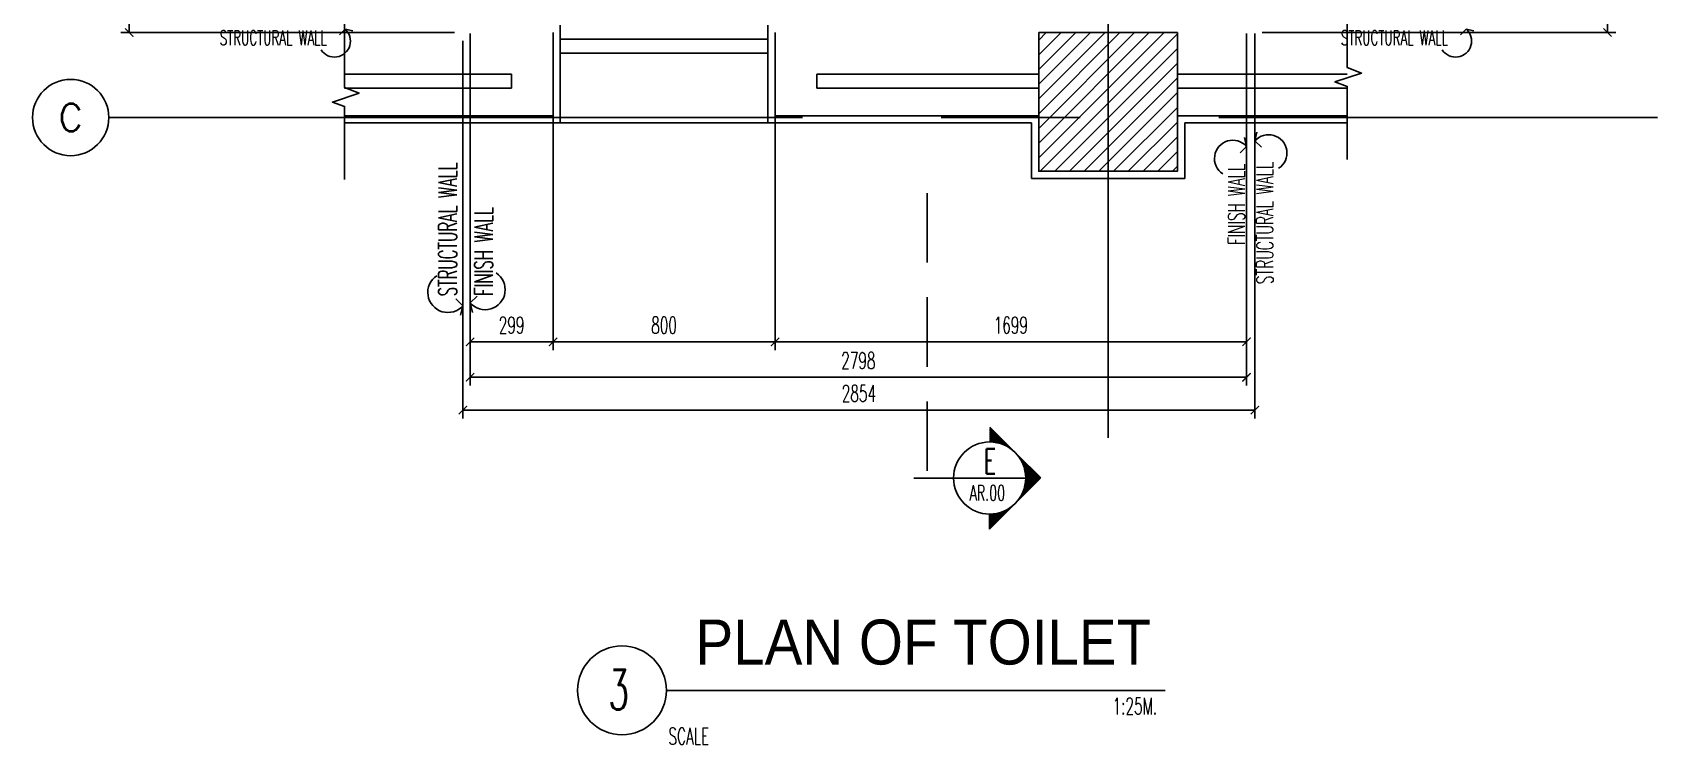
# Model space of a CAD drawing. Extents: x 417609.6 to 417638.5, y 43441 to 43460.9.
# Drawn here: x 417622.81 to 417628.67, y 43453.31 to 43455.88 of the extents above; entities that cross this region are included whole.
import ezdxf
from ezdxf.enums import TextEntityAlignment as Align

# ---------------------------------------------------------------- set-up
doc = ezdxf.new("R2010")
doc.units = 0
doc.header["$MEASUREMENT"] = 0
doc.header["$PDMODE"] = 3
doc.header["$PDSIZE"] = 0.1
doc.linetypes.add('CENTERX2', pattern=[4, 2.5, -0.5, 0.5, -0.5])
doc.linetypes.add('HIDDEN', pattern=[0.375, 0.25, -0.125])
doc.layers.get('0').update_dxf_attribs({"linetype": 'CONTINUOUS'})
doc.layers.get('DEFPOINTS').update_dxf_attribs({"linetype": 'CONTINUOUS'})
for name, color, linetype in [('2', 2, 'CONTINUOUS'), ('AX', 6, 'CONTINUOUS'), ('AX-CR', 2, 'CONTINUOUS'), ('AX-TXT', 4, 'CONTINUOUS'), ('AXES', 11, 'CENTERX2'), ('Axisname', 6, 'CONTINUOUS'), ('COL', 2, 'CONTINUOUS'), ('DIM', 4, 'CONTINUOUS'), ('ELEV-MARK', 6, 'CONTINUOUS'), ('HAT', 8, 'CONTINUOUS'), ('Hatch', 11, 'CONTINUOUS'), ('INSUL', 7, 'CONTINUOUS'), ('Plaster', 7, 'CONTINUOUS'), ('TITLE', 6, 'CONTINUOUS'), ('TXT', 2, 'CONTINUOUS'), ('TXT1', 2, 'CONTINUOUS'), ('WALL', 6, 'CONTINUOUS'), ('WIN', 5, 'CONTINUOUS')]:
    doc.layers.add(name, color=color, linetype=linetype)
doc.styles.add('ROMANS', font='ROMANS.shx', dxfattribs={"width": 0.6})
doc.styles.add('TTXT', font='swisse.ttf', dxfattribs={"width": 0.6})
doc.dimstyles.new('R50', dxfattribs={"dimscale": 0, "dimtxt": 0.06, "dimasz": 0.03, "dimexe": 0.03, "dimexo": 0.03, "dimgap": 0.03, "dimtad": 1, "dimdec": 0, "dimlfac": 1000, "dimzin": 13, "dimdsep": 46, "dimtxsty": 'ROMANS', "dimblk": 'ARCHTICK', "dimcen": 0.09, "dimclrd": 4, "dimclre": 4, "dimclrt": 2, "dimadec": 0, "dimazin": 0, "dimtfac": 1, "dimtdec": 0, "dimtofl": 0, "dimtmove": 2, "dimatfit": 3, "dimldrblk": 'CLOSEDBLANK', "dimfxl": 0, "dimtolj": 1, "dimtzin": 0, "dimarcsym": 0})

# ---------------------------------------------------------------- blocks, each defined once
blk = doc.blocks.new('AXL')
at = {"layer": 'AX-CR'}
blk.add_circle((-350, 0), 350, dxfattribs=at)
at = {"layer": 'AX-TXT', "style": 'ROMANS'}
blk.add_attdef('AX', text='', height=250, dxfattribs=at).set_placement((-350, 0), align=Align.MIDDLE)
blk = doc.blocks.new('*X16')
at = {"color": 0}
for p, q in [((31339.2, 10709.4), (31790.8, 11161)), ((31339.2, 10762.4), (31737.8, 11161)), ((31339.2, 10815.4), (31684.8, 11161)), ((31339.2, 10868.5), (31631.7, 11161)), ((31339.2, 10921.5), (31578.7, 11161)), ((31339.2, 10974.5), (31525.7, 11161)), ((31339.2, 11027.6), (31472.6, 11161)), ((31339.2, 11080.6), (31419.6, 11161)), ((31339.2, 11133.6), (31366.6, 11161)), ((31343.9, 10661), (31839.2, 11156.3)), ((31396.9, 10661), (31839.2, 11103.3)), ((31449.9, 10661), (31839.2, 11050.3)), ((31503, 10661), (31839.2, 10997.2)), ((31556, 10661), (31839.2, 10944.2)), ((31609, 10661), (31839.2, 10891.2)), ((31662.1, 10661), (31839.2, 10838.2)), ((31715.1, 10661), (31839.2, 10785.1)), ((31768.1, 10661), (31839.2, 10732.1)), ((31821.2, 10661), (31839.2, 10679.1))]:
    blk.add_line(p, q, dxfattribs=at)
blk = doc.blocks.new('COL50')
at = {"layer": 'COL'}
blk.add_lwpolyline([(-250, 250), (-250, -250), (250, -250), (250, 250)], close=True, dxfattribs=at)
blk = doc.blocks.new('_ARCHTICK')
at = {"color": 0, "linetype": 'ByBlock', "const_width": 0.15}
blk.add_lwpolyline([(-0.5, -0.5), (0.5, 0.5)], dxfattribs=at)
blk = doc.blocks.new('*D77')
at = {"layer": 'DEFPOINTS', "color": 0}
for p in [(417627.2136, 43459.3764), (417627.2136, 43455.8764), (417628.4883, 43455.8764)]:
    blk.add_point(p, dxfattribs=at)
at = {"layer": 'Hatch', "color": 4, "lineweight": -2}
for p, q in [((417627.2436, 43459.3764), (417628.5183, 43459.3764)), ((417628.4883, 43459.3764), (417628.4883, 43455.8764)), ((417627.2436, 43455.8764), (417628.5183, 43455.8764))]:
    blk.add_line(p, q, dxfattribs=at)
at = {"layer": 'Hatch', "color": 4, "lineweight": -2, "xscale": 0.03, "yscale": 0.03, "zscale": 0.03}
for p, rotation in [((417628.4883, 43459.3764), 90), ((417628.4883, 43455.8764), 270)]:
    blk.add_blockref('_ARCHTICK', p, dxfattribs=dict(at, rotation=rotation))
at = {"layer": 'Hatch', "color": 2, "insert": (417628.4283, 43457.6264), "char_height": 0.06, "attachment_point": 5, "rotation": 90, "style": 'ROMANS'}
blk.add_mtext('\\A1;3500', dxfattribs=at)
blk = doc.blocks.new('_ClosedBlank')
at = {"color": 0, "linetype": 'ByBlock', "lineweight": -2}
for p, q in [((-1, 0.17), (0, 0)), ((-1, 0.17), (-1, -0.17)), ((0, 0), (-1, -0.17))]:
    blk.add_line(p, q, dxfattribs=at)
blk = doc.blocks.new('*D78')
at = {"layer": 'DEFPOINTS', "color": 0}
for p in [(417627.1876, 43455.9024), (417625.4886, 43455.8764), (417625.4886, 43454.7616)]:
    blk.add_point(p, dxfattribs=at)
at = {"layer": 'Hatch', "color": 4, "lineweight": -2}
for p, q in [((417625.4886, 43455.8464), (417625.4886, 43454.7316)), ((417627.1876, 43455.8724), (417627.1876, 43454.7316)), ((417627.1876, 43454.7616), (417625.4886, 43454.7616))]:
    blk.add_line(p, q, dxfattribs=at)
at = {"layer": 'Hatch', "color": 4, "lineweight": -2, "xscale": 0.03, "yscale": 0.03, "zscale": 0.03, "rotation": 180}
blk.add_blockref('_ARCHTICK', (417625.4886, 43454.7616), dxfattribs=at)
at = {"layer": 'Hatch', "color": 4, "lineweight": -2, "xscale": 0.03, "yscale": 0.03, "zscale": 0.03}
blk.add_blockref('_ARCHTICK', (417627.1876, 43454.7616), dxfattribs=at)
at = {"layer": 'Hatch', "color": 2, "insert": (417626.3381, 43454.8216), "char_height": 0.06, "attachment_point": 5, "style": 'ROMANS'}
blk.add_mtext('\\A1;1699', dxfattribs=at)
blk = doc.blocks.new('*D79')
at = {"layer": 'DEFPOINTS', "color": 0}
for p in [(417624.6886, 43455.5764), (417625.4886, 43455.5504), (417624.6886, 43454.7616)]:
    blk.add_point(p, dxfattribs=at)
at = {"layer": 'Hatch', "color": 4, "lineweight": -2}
for p, q in [((417624.6886, 43455.5464), (417624.6886, 43454.7316)), ((417625.4886, 43455.5204), (417625.4886, 43454.7316)), ((417625.4886, 43454.7616), (417624.6886, 43454.7616))]:
    blk.add_line(p, q, dxfattribs=at)
at = {"layer": 'Hatch', "color": 4, "lineweight": -2, "xscale": 0.03, "yscale": 0.03, "zscale": 0.03, "rotation": 180}
blk.add_blockref('_ARCHTICK', (417624.6886, 43454.7616), dxfattribs=at)
at = {"layer": 'Hatch', "color": 4, "lineweight": -2, "xscale": 0.03, "yscale": 0.03, "zscale": 0.03}
blk.add_blockref('_ARCHTICK', (417625.4886, 43454.7616), dxfattribs=at)
at = {"layer": 'Hatch', "color": 2, "insert": (417625.0886, 43454.8216), "char_height": 0.06, "attachment_point": 5, "style": 'ROMANS'}
blk.add_mtext('\\A1;800', dxfattribs=at)
blk = doc.blocks.new('*D80')
at = {"layer": 'DEFPOINTS', "color": 0}
for p in [(417624.3896, 43455.9024), (417624.6886, 43455.8764), (417624.3896, 43454.7616)]:
    blk.add_point(p, dxfattribs=at)
at = {"layer": 'Hatch', "color": 4, "lineweight": -2}
for p, q in [((417624.3896, 43455.8724), (417624.3896, 43454.7316)), ((417624.6886, 43455.8464), (417624.6886, 43454.7316)), ((417624.6886, 43454.7616), (417624.3896, 43454.7616))]:
    blk.add_line(p, q, dxfattribs=at)
at = {"layer": 'Hatch', "color": 4, "lineweight": -2, "xscale": 0.03, "yscale": 0.03, "zscale": 0.03, "rotation": 180}
blk.add_blockref('_ARCHTICK', (417624.3896, 43454.7616), dxfattribs=at)
at = {"layer": 'Hatch', "color": 4, "lineweight": -2, "xscale": 0.03, "yscale": 0.03, "zscale": 0.03}
blk.add_blockref('_ARCHTICK', (417624.6886, 43454.7616), dxfattribs=at)
at = {"layer": 'Hatch', "color": 2, "insert": (417624.5391, 43454.8216), "char_height": 0.06, "attachment_point": 5, "style": 'ROMANS'}
blk.add_mtext('\\A1;299', dxfattribs=at)
blk = doc.blocks.new('*D81')
at = {"layer": 'DEFPOINTS', "color": 0}
for p in [(417624.3896, 43455.9024), (417627.1876, 43455.9024), (417627.1876, 43454.634)]:
    blk.add_point(p, dxfattribs=at)
at = {"layer": 'Hatch', "color": 4, "lineweight": -2}
for p, q in [((417624.3896, 43455.8724), (417624.3896, 43454.604)), ((417627.1876, 43455.8724), (417627.1876, 43454.604)), ((417624.3896, 43454.634), (417627.1876, 43454.634))]:
    blk.add_line(p, q, dxfattribs=at)
at = {"layer": 'Hatch', "color": 4, "lineweight": -2, "xscale": 0.03, "yscale": 0.03, "zscale": 0.03, "rotation": 180}
blk.add_blockref('_ARCHTICK', (417624.3896, 43454.634), dxfattribs=at)
at = {"layer": 'Hatch', "color": 4, "lineweight": -2, "xscale": 0.03, "yscale": 0.03, "zscale": 0.03}
blk.add_blockref('_ARCHTICK', (417627.1876, 43454.634), dxfattribs=at)
at = {"layer": 'Hatch', "color": 2, "insert": (417625.7886, 43454.694), "char_height": 0.06, "attachment_point": 5, "style": 'ROMANS'}
blk.add_mtext('\\A1;2798', dxfattribs=at)
blk = doc.blocks.new('*D82')
at = {"layer": 'DEFPOINTS', "color": 0}
for p in [(417627.2176, 43455.9024), (417624.3636, 43455.8764), (417624.3636, 43454.5158)]:
    blk.add_point(p, dxfattribs=at)
at = {"layer": 'Hatch', "color": 4, "lineweight": -2}
for p, q in [((417624.3636, 43455.8464), (417624.3636, 43454.4858)), ((417627.2176, 43455.8724), (417627.2176, 43454.4858)), ((417627.2176, 43454.5158), (417624.3636, 43454.5158))]:
    blk.add_line(p, q, dxfattribs=at)
at = {"layer": 'Hatch', "color": 4, "lineweight": -2, "xscale": 0.03, "yscale": 0.03, "zscale": 0.03, "rotation": 180}
blk.add_blockref('_ARCHTICK', (417624.3636, 43454.5158), dxfattribs=at)
at = {"layer": 'Hatch', "color": 4, "lineweight": -2, "xscale": 0.03, "yscale": 0.03, "zscale": 0.03}
blk.add_blockref('_ARCHTICK', (417627.2176, 43454.5158), dxfattribs=at)
at = {"layer": 'Hatch', "color": 2, "insert": (417625.7906, 43454.5758), "char_height": 0.06, "attachment_point": 5, "style": 'ROMANS'}
blk.add_mtext('\\A1;2854', dxfattribs=at)
blk = doc.blocks.new('*D89')
at = {"layer": 'DEFPOINTS', "color": 0}
for p in [(417623.1613, 43459.3764), (417624.3636, 43459.3764), (417624.3636, 43455.8764)]:
    blk.add_point(p, dxfattribs=at)
at = {"layer": 'Hatch', "color": 4, "lineweight": -2}
for p, q in [((417624.3336, 43459.3764), (417623.1313, 43459.3764)), ((417623.1613, 43455.8764), (417623.1613, 43459.3764)), ((417624.3336, 43455.8764), (417623.1313, 43455.8764))]:
    blk.add_line(p, q, dxfattribs=at)
at = {"layer": 'Hatch', "color": 4, "lineweight": -2, "xscale": 0.03, "yscale": 0.03, "zscale": 0.03}
for p, rotation in [((417623.1613, 43459.3764), 90), ((417623.1613, 43455.8764), 270)]:
    blk.add_blockref('_ARCHTICK', p, dxfattribs=dict(at, rotation=rotation))
at = {"layer": 'Hatch', "color": 2, "insert": (417623.1013, 43457.6264), "char_height": 0.06, "attachment_point": 5, "rotation": 90, "style": 'ROMANS'}
blk.add_mtext('\\A1;3500', dxfattribs=at)
blk = doc.blocks.new('*X38')
at = {"color": 0}
for p, q in [((14608, 7877), (14819, 8088)), ((14625, 7890), (14821, 8086)), ((14637, 7899), (14823, 8084)), ((14647, 7905), (14825, 8082)), ((14656, 7910), (14826, 8081)), ((14664, 7915), (14828, 8079)), ((14671, 7919), (14830, 8077)), ((14678, 7922), (14832, 8075)), ((14685, 7925), (14833, 8073)), ((14691, 7928), (14835, 8072)), ((14697, 7930), (14837, 8070)), ((14703, 7933), (14839, 8068)), ((14709, 7935), (14841, 8066)), ((14714, 7937), (14842, 8065)), ((14719, 7938), (14844, 8063)), ((14725, 7940), (14846, 8061)), ((14730, 7941), (14848, 8059)), ((14734, 7943), (14849, 8058)), ((14739, 7944), (14851, 8056)), ((14744, 7945), (14853, 8054)), ((14749, 7946), (14855, 8052)), ((14753, 7947), (14856, 8051)), ((14757, 7948), (14858, 8049)), ((14762, 7949), (14860, 8047)), ((14766, 7950), (14862, 8045)), ((14770, 7950), (14863, 8043)), ((14774, 7951), (14865, 8042)), ((14778, 7951), (14867, 8040)), ((14782, 7952), (14869, 8038)), ((14786, 7952), (14871, 8036)), ((14790, 7953), (14872, 8035)), ((14794, 7953), (14874, 8033)), ((14798, 7953), (14876, 8031)), ((14802, 7953), (14878, 8029)), ((14805, 7954), (14879, 8028)), ((14809, 7954), (14881, 8026)), ((14813, 7954), (14883, 8024)), ((14816, 7954), (14885, 8022)), ((14820, 7954), (14886, 8020)), ((14823, 7954), (14888, 8019)), ((14827, 7954), (14890, 8017)), ((14830, 7954), (14892, 8015)), ((14834, 7953), (14894, 8013)), ((14837, 7953), (14895, 8012)), ((14840, 7953), (14897, 8010)), ((14844, 7953), (14899, 8008)), ((14847, 7953), (14901, 8006)), ((14850, 7952), (14902, 8005)), ((14853, 7952), (14904, 8003)), ((14856, 7952), (14906, 8001)), ((14860, 7951), (14908, 7999)), ((14863, 7951), (14909, 7997)), ((14866, 7950), (14911, 7996)), ((14869, 7950), (14913, 7994)), ((14872, 7949), (14915, 7992)), ((14875, 7949), (14917, 7990)), ((14878, 7948), (14918, 7989)), ((14881, 7948), (14920, 7987)), ((14884, 7947), (14922, 7985)), ((14887, 7947), (14924, 7983)), ((14890, 7946), (14925, 7982)), ((14893, 7945), (14927, 7980)), ((14895, 7945), (14929, 7978)), ((14898, 7944), (14931, 7976)), ((14901, 7943), (14932, 7974)), ((14904, 7942), (14934, 7973)), ((14907, 7942), (14936, 7971)), ((14909, 7941), (14938, 7969)), ((14912, 7940), (14939, 7967)), ((14915, 7939), (14941, 7966)), ((14917, 7938), (14943, 7964)), ((14920, 7937), (14945, 7962)), ((14923, 7937), (14947, 7960)), ((14925, 7936), (14948, 7959)), ((14928, 7935), (14950, 7957)), ((14931, 7934), (14952, 7955)), ((14933, 7933), (14954, 7953)), ((14936, 7932), (14955, 7952)), ((14938, 7931), (14957, 7950)), ((14941, 7930), (14959, 7948)), ((14943, 7929), (14961, 7946)), ((14946, 7928), (14962, 7944)), ((14948, 7927), (14964, 7943)), ((14951, 7926), (14966, 7941)), ((14953, 7925), (14968, 7939)), ((14956, 7923), (14970, 7937)), ((14958, 7922), (14971, 7936)), ((14960, 7921), (14973, 7934)), ((14963, 7920), (14975, 7932)), ((14965, 7919), (14977, 7930)), ((14967, 7918), (14978, 7929)), ((14970, 7916), (14980, 7927)), ((14972, 7915), (14982, 7925)), ((14974, 7914), (14984, 7923)), ((14977, 7913), (14985, 7921)), ((14979, 7911), (14987, 7920)), ((14981, 7910), (14989, 7918)), ((14983, 7909), (14991, 7916)), ((14986, 7908), (14993, 7914)), ((14988, 7906), (14994, 7913)), ((14990, 7905), (14996, 7911)), ((14992, 7903), (14998, 7909)), ((14994, 7902), (15000, 7907)), ((14997, 7901), (15001, 7906)), ((14360, 7629), (14571, 7839)), ((14364, 7629), (14557, 7822)), ((14368, 7629), (14549, 7810)), ((14371, 7629), (14542, 7800)), ((14375, 7629), (14537, 7791)), ((14378, 7629), (14533, 7783)), ((14382, 7629), (14529, 7776)), ((14385, 7629), (14525, 7769)), ((14389, 7629), (14522, 7762)), ((14999, 7899), (15003, 7904)), ((15001, 7898), (15005, 7902)), ((15003, 7896), (15007, 7900)), ((15005, 7895), (15008, 7898)), ((15007, 7894), (15010, 7897)), ((15009, 7892), (15012, 7895)), ((15011, 7891), (15014, 7893)), ((15013, 7889), (15016, 7891)), ((15015, 7888), (15017, 7890)), ((15017, 7886), (15019, 7888)), ((15019, 7884), (15021, 7886)), ((15021, 7883), (15023, 7884)), ((15023, 7881), (15024, 7883)), ((15025, 7880), (15026, 7881)), ((15027, 7878), (15028, 7879)), ((15029, 7877), (15030, 7877)), ((15031, 7875), (15031, 7875)), ((15033, 7873), (15033, 7874)), ((15035, 7872), (15035, 7872)), ((15036, 7870), (15037, 7870)), ((15038, 7868), (15038, 7868)), ((15040, 7867), (15040, 7867)), ((15042, 7865), (15042, 7865)), ((15044, 7863), (15044, 7863)), ((15046, 7861), (15046, 7861)), ((15047, 7860), (15047, 7860)), ((15051, 7856), (15051, 7856)), ((15053, 7854), (15053, 7854)), ((15054, 7852), (15054, 7853)), ((15056, 7851), (15056, 7851)), ((15058, 7849), (15058, 7849)), ((15059, 7847), (15060, 7847)), ((15061, 7845), (15061, 7845)), ((15063, 7843), (15063, 7844)), ((15064, 7841), (15065, 7842)), ((15066, 7839), (15067, 7840)), ((15068, 7837), (15069, 7838)), ((15069, 7836), (15070, 7837)), ((15071, 7834), (15072, 7835)), ((15072, 7832), (15074, 7833)), ((15074, 7830), (15076, 7831)), ((15076, 7828), (15077, 7830)), ((15077, 7826), (15079, 7828)), ((15079, 7824), (15081, 7826)), ((15080, 7822), (15083, 7824)), ((15082, 7820), (15084, 7822)), ((15083, 7818), (15086, 7821)), ((15085, 7815), (15088, 7819)), ((15086, 7813), (15090, 7817)), ((15087, 7811), (15092, 7815)), ((15089, 7809), (15093, 7814)), ((15090, 7807), (15095, 7812)), ((15092, 7805), (15097, 7810)), ((15093, 7803), (15099, 7808)), ((15094, 7801), (15100, 7807)), ((15096, 7798), (15102, 7805)), ((15097, 7796), (15104, 7803)), ((15098, 7794), (15106, 7801)), ((15100, 7792), (15107, 7799)), ((15101, 7790), (15109, 7798)), ((15102, 7787), (15111, 7796)), ((15104, 7785), (15113, 7794)), ((15105, 7783), (15115, 7792)), ((15106, 7780), (15116, 7791)), ((15107, 7778), (15118, 7789)), ((15108, 7776), (15120, 7787)), ((15110, 7773), (15122, 7785)), ((15111, 7771), (15123, 7784)), ((15112, 7769), (15125, 7782)), ((15113, 7766), (15127, 7780)), ((15114, 7764), (15129, 7778)), ((15115, 7761), (15130, 7777)), ((15116, 7759), (15132, 7775)), ((15117, 7756), (15134, 7773)), ((15118, 7754), (15136, 7771)), ((15119, 7751), (15137, 7769)), ((15121, 7749), (15139, 7768)), ((15122, 7746), (15141, 7766)), ((15122, 7744), (15143, 7764)), ((15123, 7741), (15145, 7762)), ((15124, 7739), (15146, 7761)), ((14392, 7629), (14519, 7756)), ((14396, 7629), (14517, 7750)), ((14399, 7629), (14515, 7744)), ((14403, 7629), (14513, 7739)), ((14406, 7629), (14511, 7733)), ((14410, 7629), (14509, 7728)), ((14413, 7629), (14507, 7723)), ((14417, 7629), (14506, 7718)), ((14421, 7629), (14505, 7713)), ((14424, 7629), (14503, 7708)), ((14428, 7629), (14502, 7703)), ((14431, 7629), (14501, 7699)), ((14435, 7629), (14500, 7694)), ((14438, 7629), (14499, 7690)), ((14442, 7629), (14499, 7686)), ((14445, 7629), (14498, 7681)), ((14449, 7629), (14497, 7677)), ((14452, 7629), (14497, 7673)), ((14456, 7629), (14496, 7669)), ((14459, 7629), (14496, 7665)), ((14463, 7629), (14495, 7661)), ((14466, 7629), (14495, 7657)), ((14470, 7629), (14494, 7653)), ((14474, 7629), (14494, 7649)), ((14477, 7629), (14494, 7646)), ((14481, 7629), (14494, 7642)), ((14484, 7629), (14494, 7638)), ((14488, 7629), (14494, 7635)), ((14491, 7629), (14494, 7631)), ((15125, 7736), (15148, 7759)), ((15126, 7733), (15150, 7757)), ((15127, 7731), (15152, 7755)), ((15128, 7728), (15153, 7754)), ((15129, 7725), (15155, 7752)), ((15130, 7723), (15157, 7750)), ((15130, 7720), (15159, 7748)), ((15131, 7717), (15160, 7746)), ((15132, 7714), (15162, 7745)), ((15133, 7712), (15164, 7743)), ((15133, 7709), (15166, 7741)), ((15134, 7706), (15168, 7739)), ((15135, 7703), (15169, 7738)), ((15136, 7700), (15171, 7736)), ((15136, 7697), (15173, 7734)), ((15137, 7695), (15175, 7732)), ((15137, 7692), (15176, 7731)), ((15138, 7689), (15178, 7729)), ((15139, 7686), (15180, 7727)), ((15139, 7683), (15182, 7725)), ((15140, 7680), (15183, 7723)), ((15140, 7676), (15185, 7722)), ((15140, 7673), (15187, 7720)), ((15141, 7670), (15189, 7718)), ((15141, 7667), (15191, 7716)), ((15142, 7664), (15192, 7715)), ((15142, 7661), (15194, 7713)), ((15142, 7658), (15196, 7711)), ((15143, 7654), (15198, 7709)), ((15143, 7651), (15199, 7708)), ((15143, 7648), (15201, 7706)), ((15143, 7644), (15203, 7704)), ((15143, 7641), (15205, 7702)), ((15143, 7637), (15206, 7700)), ((15143, 7634), (15208, 7699)), ((15144, 7631), (15210, 7697)), ((15145, 7629), (15212, 7695)), ((15149, 7629), (15214, 7693)), ((15152, 7629), (15215, 7692)), ((15156, 7629), (15217, 7690)), ((15159, 7629), (15219, 7688)), ((15163, 7629), (15221, 7686)), ((15167, 7629), (15222, 7685)), ((15170, 7629), (15224, 7683)), ((15174, 7629), (15226, 7681)), ((15177, 7629), (15228, 7679)), ((15181, 7629), (15229, 7678)), ((15184, 7629), (15231, 7676)), ((15188, 7629), (15233, 7674)), ((15191, 7629), (15235, 7672)), ((15195, 7629), (15236, 7670)), ((15198, 7629), (15238, 7669)), ((15202, 7629), (15240, 7667)), ((15205, 7629), (15242, 7665)), ((15209, 7629), (15244, 7663)), ((15212, 7629), (15245, 7662)), ((15216, 7629), (15247, 7660)), ((15220, 7629), (15249, 7658)), ((15223, 7629), (15251, 7656)), ((15227, 7629), (15252, 7655)), ((15230, 7629), (15254, 7653)), ((15234, 7629), (15256, 7651)), ((15237, 7629), (15258, 7649)), ((15241, 7629), (15259, 7647)), ((15244, 7629), (15261, 7646)), ((15248, 7629), (15263, 7644)), ((15251, 7629), (15265, 7642)), ((15255, 7629), (15267, 7640)), ((15258, 7629), (15268, 7639)), ((15262, 7629), (15270, 7637)), ((15266, 7629), (15272, 7635)), ((15269, 7629), (15274, 7633)), ((15273, 7629), (15275, 7632)), ((15276, 7629), (15277, 7630))]:
    blk.add_line(p, q, dxfattribs=at)
blk = doc.blocks.new('STRUC.W')
at = {"layer": 'DIM'}
blk.add_arc((0.0435, 0.0496), 0.066, 33.1771, 228.7793, dxfattribs=at)
at = {"layer": 'WALL'}
for q in [(-0.0318, 0.0075), (0.0228, 0.0234)]:
    blk.add_line((0, 0), q, dxfattribs=at)
at = {"layer": 'TXT', "style": 'ROMANS', "width": 0.6}
blk.add_text('STRUCTURAL WALL', height=0.06, dxfattribs=at).set_placement((0.0308, 0.0198))
blk = doc.blocks.new('FINISH.W')
at = {"layer": 'DIM'}
blk.add_arc((0.0435, -0.0496), 0.066, 131.2207, 326.8229, dxfattribs=at)
at = {"layer": 'WALL'}
for q in [(-0.0318, -0.0075), (0.0228, -0.0234)]:
    blk.add_line((0, 0), q, dxfattribs=at)
at = {"layer": 'TXT', "style": 'ROMANS', "width": 0.6}
blk.add_text('FINISH WALL', height=0.06, dxfattribs=at).set_placement((0.0232, -0.0748))
blk = doc.blocks.new('STTRUC.WALL')
at = {"layer": 'DIM'}
blk.add_arc((-0.0435, -0.0496), 0.066, 213.1771, 48.77928, dxfattribs=at)
at = {"layer": 'WALL'}
for q in [(-0.0228, -0.0234), (0.0318, -0.0075)]:
    blk.add_line((0, 0), q, dxfattribs=at)
at = {"layer": 'TXT', "style": 'ROMANS', "width": 0.6}
blk.add_text('STRUCTURAL WALL', height=0.06, dxfattribs=at).set_placement((-0.516, -0.066))
blk = doc.blocks.new('FINISH.WALL')
at = {"layer": 'DIM'}
blk.add_arc((-0.0435, 0.0496), 0.066, 311.22072, 146.8229, dxfattribs=at)
at = {"layer": 'WALL'}
for q in [(-0.0228, 0.0234), (0.0318, 0.0075)]:
    blk.add_line((0, 0), q, dxfattribs=at)
at = {"layer": 'TXT', "style": 'ROMANS', "width": 0.6}
blk.add_text('FINISH WALL', height=0.06, dxfattribs=at).set_placement((-0.3548, 0.0066))

msp = doc.modelspace()

# ---------------------------------------------------------------- linework, layer by layer
at = {"layer": '2'}
for points in [[(417623.9374, 43455.3464), (417623.9374, 43455.6099), (417623.8934, 43455.6259), (417623.9894, 43455.658), (417623.9374, 43455.678), (417623.9374, 43456.0014)], [(417627.5503, 43455.4187), (417627.5503, 43455.6822), (417627.5063, 43455.6982), (417627.6022, 43455.7302), (417627.5503, 43455.7502), (417627.5503, 43455.9428)]]:
    msp.add_lwpolyline(points, dxfattribs=at)
at = {"layer": 'AXES'}
for p, q in [((417626.6886, 43454.4152), (417626.6886, 43460.5385)), ((417623.0877, 43455.57), (417628.6685, 43455.57))]:
    msp.add_line(p, q, dxfattribs=at)
at = {"layer": 'Axisname'}
msp.add_line((417625.0969, 43453.5056), (417626.8947, 43453.5056), dxfattribs=at)
at = {"layer": 'ELEV-MARK', "color": 6, "linetype": 'HIDDEN'}
for p, q in [((417626.0372, 43455.297), (417626.0372, 43454.2023)), ((417625.9884, 43454.2708), (417626.1318, 43454.2708))]:
    msp.add_line(p, q, dxfattribs=at)
at = {"layer": 'ELEV-MARK', "color": 6}
for p, q in [((417626.3918, 43454.2708), (417626.1318, 43454.2708)), ((417626.2618, 43454.0869), (417626.4456, 43454.2708)), ((417626.2618, 43454.1408), (417626.2618, 43454.0869))]:
    msp.add_line(p, q, dxfattribs=at)
msp.add_circle((417626.2618, 43454.2708), 0.13, dxfattribs=at)
at = {"layer": 'INSUL'}
for p, q in [((417623.9374, 43455.7264), (417624.5386, 43455.7264)), ((417624.5386, 43455.6764), (417624.5386, 43455.7264)), ((417625.6386, 43455.7264), (417626.4386, 43455.7264)), ((417625.6386, 43455.6764), (417625.6386, 43455.7264)), ((417626.9386, 43455.7264), (417627.5503, 43455.7264)), ((417623.9374, 43455.6764), (417624.5386, 43455.6764)), ((417625.6386, 43455.6764), (417626.4386, 43455.6764)), ((417626.9386, 43455.6764), (417627.5503, 43455.6764))]:
    msp.add_line(p, q, dxfattribs=at)
at = {"layer": 'Plaster'}
for p, q in [((417624.7146, 43455.9024), (417624.7146, 43455.5504)), ((417625.4626, 43455.9024), (417625.4626, 43455.5504)), ((417624.7146, 43455.5504), (417623.9374, 43455.5504)), ((417626.4126, 43455.5504), (417625.4626, 43455.5504)), ((417626.4126, 43455.5504), (417626.4126, 43455.3504)), ((417627.5503, 43455.5504), (417626.9646, 43455.5504)), ((417626.9646, 43455.5504), (417626.9646, 43455.3504)), ((417626.9646, 43455.3504), (417626.4126, 43455.3504))]:
    msp.add_line(p, q, dxfattribs=at)
at = {"layer": 'TITLE', "color": 6}
msp.add_circle((417624.9369, 43453.5056), 0.16, dxfattribs=at)
at = {"layer": 'WALL'}
for p, q in [((417624.6886, 43455.5764), (417624.6886, 43455.8764)), ((417625.4886, 43455.5764), (417625.4886, 43455.8764)), ((417623.9374, 43455.5764), (417624.6886, 43455.5764)), ((417625.4886, 43455.5764), (417626.4386, 43455.5764)), ((417626.9386, 43455.5764), (417627.5503, 43455.5764))]:
    msp.add_line(p, q, dxfattribs=at)
at = {"layer": 'WIN'}
for p, q in [((417625.4626, 43455.8524), (417624.7146, 43455.8524)), ((417625.4626, 43455.8024), (417624.7146, 43455.8024)), ((417625.4626, 43455.5504), (417624.7146, 43455.5504))]:
    msp.add_line(p, q, dxfattribs=at)

# ---------------------------------------------------------------- block references
at = {"layer": 'AX', "xscale": 0.0003928571428904044, "yscale": 0.0003928571200231101, "zscale": 0.0003928571242306922}
msp.add_blockref('AXL', (417623.0877, 43455.57), dxfattribs=at).add_auto_attribs({'AX': 'C'})
at = {"layer": 'COL', "xscale": 0.001000000047497451, "yscale": 0.0009999999892897904, "zscale": 0.001}
msp.add_blockref('COL50', (417626.6886, 43455.6264), dxfattribs=at)
at = {"layer": 'ELEV-MARK', "color": 11, "xscale": 0.0003999999971711077, "yscale": 0.0003999999971711077, "zscale": 0.0004, "rotation": 270}
msp.add_blockref('*X38', (417623.2105, 43460.1985), dxfattribs=at)
at = {"layer": 'HAT', "xscale": 0.001000000047497451, "yscale": 0.0009999999892897904, "zscale": 0.001}
msp.add_blockref('*X16', (417595.0994, 43444.7154), dxfattribs=at)
at = {"layer": 'WALL', "extrusion": (0, 0, -1), "xscale": -0.875, "yscale": 0.875, "zscale": -0.875}
for p in [(-417623.9388, 43455.8889), (-417627.979, 43455.8889)]:
    msp.add_blockref('STTRUC.WALL', p, dxfattribs=at)
at = {"layer": 'WALL', "extrusion": (0, 0, -1), "xscale": -1, "zscale": -1, "rotation": 270}
for name, p in [('FINISH.WALL', (-417627.1876, 43455.4657)), ('STTRUC.WALL', (-417627.2176, 43455.4857))]:
    msp.add_blockref(name, p, dxfattribs=at)
at = {"layer": 'WALL', "xscale": 1.093749999995453, "yscale": 1.093749999995453, "zscale": 1.09375, "rotation": 90}
for name, p in [('STRUC.W', (417624.3636, 43454.8919)), ('FINISH.W', (417624.3896, 43454.9018))]:
    msp.add_blockref(name, p, dxfattribs=at)

# ---------------------------------------------------------------- texts
at = {"layer": 'ELEV-MARK', "color": 6, "style": 'ROMANS', "width": 0.6}
msp.add_attdef('E', text='1', height=0.09, dxfattribs=at).set_placement((417626.2627, 43454.3313), align=Align.MIDDLE)
at = {"layer": 'ELEV-MARK', "color": 2, "style": 'ROMANS', "width": 0.6}
msp.add_attdef('AR.00', text='S-00', height=0.056, dxfattribs=at).set_placement((417626.2535, 43454.2172), align=Align.MIDDLE)
at = {"layer": 'TITLE', "style": 'ROMANS', "width": 0.6}
msp.add_text('3', height=0.1439, dxfattribs=at).set_placement((417624.8881, 43453.4361))
at = {"layer": 'TXT', "style": 'ROMANS', "width": 0.6}
msp.add_text('1:25M.', height=0.06, dxfattribs=at).set_placement((417626.7049, 43453.4188))
msp.add_text('SCALE', height=0.06, dxfattribs=at).set_placement((417625.1777, 43453.3404), align=Align.MIDDLE_CENTER)
at = {"layer": 'TXT1', "color": 6, "style": 'TTXT', "width": 0.9}
msp.add_text(' PLAN OF TOILET ', height=0.162094, dxfattribs=at).set_placement((417626.0228, 43453.6796), align=Align.MIDDLE_CENTER)

# ---------------------------------------------------------------- dimensions: what is measured, and where the dimension line sits
at = {"layer": 'Hatch'}
for base, p1, p2, picture, middle in [((417623.1613, 43459.3764), (417624.3636, 43455.8764), (417624.3636, 43459.3764), '*D89', (417623.1013, 43457.6264)), ((417628.4883, 43455.8764), (417627.2136, 43459.3764), (417627.2136, 43455.8764), '*D77', (417628.4283, 43457.6264))]:
    dim = msp.add_linear_dim(base=base, p1=p1, p2=p2, angle=90, dimstyle='R50', override={"dimscale": 1}, dxfattribs=at)
    dim.commit()
    dim.dimension.update_dxf_attribs({"geometry": picture, "text_midpoint": middle})
for base, p1, p2, picture, middle in [((417624.3636, 43454.5158), (417627.2176, 43455.9024), (417624.3636, 43455.8764), '*D82', (417625.7906, 43454.5758)), ((417624.3896, 43454.7616), (417624.6886, 43455.8764), (417624.3896, 43455.9024), '*D80', (417624.5391, 43454.8216)), ((417627.1876, 43454.634), (417624.3896, 43455.9024), (417627.1876, 43455.9024), '*D81', (417625.7886, 43454.694)), ((417625.4886, 43454.7616), (417627.1876, 43455.9024), (417625.4886, 43455.8764), '*D78', (417626.3381, 43454.8216)), ((417624.6886, 43454.7616), (417625.4886, 43455.5504), (417624.6886, 43455.5764), '*D79', (417625.0886, 43454.8216))]:
    dim = msp.add_linear_dim(base=base, p1=p1, p2=p2, dimstyle='R50', override={"dimscale": 1}, dxfattribs=at)
    dim.commit()
    dim.dimension.update_dxf_attribs({"geometry": picture, "text_midpoint": middle})

doc.saveas('drawing.dxf')
